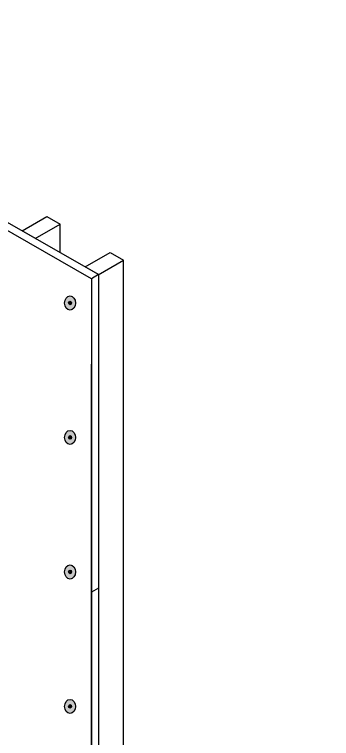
# Model space of a CAD drawing. Header units: inches. Extents: x -20.7 to 76.3, y -55.2 to 19.1.
# Drawn here: x 5.61 to 8.59, y 5.37 to 12.18 of the extents above; entities that cross this region are included whole.
import ezdxf

# ---------------------------------------------------------------- set-up
doc = ezdxf.new("R2010")
doc.units = ezdxf.units.IN
doc.header["$MEASUREMENT"] = 0
doc.layers.add('G-ANNO-TTLB', color=7, linetype='Continuous', lineweight=0)
doc.layers.add('TYVEK', color=7, linetype='Continuous', lineweight=0)

msp = doc.modelspace()

# ---------------------------------------------------------------- hatches: boundary and pattern name
at = {"layer": 'G-ANNO-TTLB', "true_color": 0xff00ff, "transparency": 33554687}
h = msp.add_hatch(color=6, dxfattribs=at)
edge = h.paths.add_edge_path()
edge.add_spline(control_points=[(20.0342, -15.1346), (20.0342, -15.1346), (-20.6658, -15.1346), (-20.6658, -15.1346), (-20.6658, -15.1346), (-20.6658, 19.0008), (-20.6658, 19.0008), (-20.6658, 19.0008), (20.0342, 19.0008), (20.0342, 19.0008), (20.0342, 19.0008), (20.0342, -15.1346), (20.0342, -15.1346)], knot_values=[0, 0, 0, 0, 1, 1, 1, 2, 2, 2, 3, 3, 3, 4, 4, 4, 4], degree=3, periodic=0)
edge = h.paths.add_edge_path()
edge.add_spline(control_points=[(-20.5408, 18.8757), (-20.5408, 18.8757), (-20.5408, -15.0095), (-20.5408, -15.0095), (-20.5408, -15.0095), (19.9092, -15.0095), (19.9092, -15.0095), (19.9092, -15.0095), (19.9092, 18.8757), (19.9092, 18.8757), (19.9092, 18.8757), (-20.5408, 18.8757), (-20.5408, 18.8757)], knot_values=[0, 0, 0, 0, 1, 1, 1, 2, 2, 2, 3, 3, 3, 4, 4, 4, 4], degree=3, periodic=0)
edge.add_line((-20.5408, 18.8757), (-20.5408, 18.8757))
at = {"layer": 'TYVEK', "true_color": 0x003b71, "transparency": 33554687}
h = msp.add_hatch(color=156, dxfattribs=at)
h.dxf.hatch_style = 2
edge = h.paths.add_edge_path()
edge.add_ellipse((6.1342, 9.4679), major_axis=(0, 0.0664), ratio=0.766948, start_angle=0, end_angle=360)
h = msp.add_hatch(color=156, dxfattribs=at)
h.dxf.hatch_style = 2
edge = h.paths.add_edge_path()
edge.add_ellipse((6.1342, 8.2034), major_axis=(0, 0.0664), ratio=0.766948, start_angle=0, end_angle=360)
h = msp.add_hatch(color=156, dxfattribs=at)
h.dxf.hatch_style = 2
edge = h.paths.add_edge_path()
edge.add_ellipse((6.1342, 6.9384), major_axis=(0, 0.0664), ratio=0.766948, start_angle=0, end_angle=360)
h = msp.add_hatch(color=156, dxfattribs=at)
h.dxf.hatch_style = 2
edge = h.paths.add_edge_path()
edge.add_ellipse((6.1342, 5.6738), major_axis=(0, 0.0664), ratio=0.766948, start_angle=0, end_angle=360)

# ---------------------------------------------------------------- linework, layer by layer
at = {"layer": 'G-ANNO-TTLB'}
for points in [[(20.0342, -15.1346), (20.0342, -15.1346), (-20.6658, -15.1346), (-20.6658, -15.1346), (-20.6658, -15.1346), (-20.6658, 19.0008), (-20.6658, 19.0008), (-20.6658, 19.0008), (20.0342, 19.0008), (20.0342, 19.0008), (20.0342, 19.0008), (20.0342, -15.1346), (20.0342, -15.1346)], [(-20.5408, 18.8757), (-20.5408, 18.8757), (-20.5408, -15.0095), (-20.5408, -15.0095), (-20.5408, -15.0095), (19.9092, -15.0095), (19.9092, -15.0095), (19.9092, -15.0095), (19.9092, 18.8757), (19.9092, 18.8757), (19.9092, 18.8757), (-20.5408, 18.8757), (-20.5408, 18.8757)]]:
    msp.add_open_spline(points, degree=3, knots=[0, 0, 0, 0, 1, 1, 1, 2, 2, 2, 3, 3, 3, 4, 4, 4, 4], dxfattribs=at)
at = {"layer": 'TYVEK', "color": 2, "lineweight": 25, "true_color": 0xffff00}
for p, q in [((6.4027, 9.7349), (2.6683, 11.8673)), ((6.4027, 9.7349), (6.3358, 9.6962)), ((6.4027, 9.7349), (6.4027, 3.8392)), ((6.4027, 6.7871), (6.3358, 6.7484))]:
    msp.add_line(p, q, dxfattribs=at)
at = {"layer": 'TYVEK', "color": 18, "lineweight": 25, "true_color": 0x000000}
for p, q in [((6.3358, 9.6963), (2.6015, 11.8286)), ((6.3358, 9.6963), (6.3358, 3.8006)), ((6.3358, 3.8006), (6.3358, 8.8936))]:
    msp.add_line(p, q, dxfattribs=at)
at = {"layer": 'TYVEK', "color": 33, "lineweight": 25, "true_color": 0xcc9966}
for p, q in [((5.805, 10.0736), (6.042, 10.2107)), ((6.042, 9.9409), (6.042, 10.2107)), ((6.3991, 9.7329), (6.636, 9.87)), ((6.636, 3.9743), (6.636, 9.87))]:
    msp.add_line(p, q, dxfattribs=at)
at = {"layer": 'TYVEK', "color": 252, "lineweight": 25, "true_color": 0x848484}
for p, q in [((6.1207, 9.4684), (6.1477, 9.4684)), ((6.1342, 9.4855), (6.1342, 9.4512)), ((6.1207, 8.2038), (6.1477, 8.2038)), ((6.1342, 8.2209), (6.1342, 8.1866)), ((6.1342, 6.9559), (6.1342, 6.9217)), ((6.1207, 6.9388), (6.1477, 6.9388)), ((6.1207, 5.6742), (6.1477, 5.6742)), ((6.1342, 5.6914), (6.1342, 5.6571))]:
    msp.add_line(p, q, dxfattribs=at)
at = {"layer": 'TYVEK', "color": 33, "lineweight": 25, "true_color": 0xcc9966}
for points in [[(5.8086, 10.0757), (5.682, 10.1464), (5.9169, 10.2824), (6.042, 10.2107)], [(6.4027, 9.7349), (6.2776, 9.8066), (6.511, 9.9417), (6.636, 9.87)]]:
    msp.add_lwpolyline(points, dxfattribs=at)
at = {"layer": 'TYVEK', "color": 18, "lineweight": 25, "true_color": 0x000000}
for centre in [(6.1342, 9.4679), (6.1342, 8.2034), (6.1342, 6.9384), (6.1342, 5.6738)]:
    msp.add_ellipse(centre, major_axis=(0, 0.0664), ratio=0.766948, dxfattribs=at)
at = {"layer": 'TYVEK', "color": 252, "lineweight": 25, "true_color": 0x848484}
for centre in [(6.1342, 9.4684), (6.1342, 8.2038), (6.1342, 6.9388), (6.1342, 5.6742)]:
    msp.add_ellipse(centre, major_axis=(0, 0.0171), ratio=0.788846, dxfattribs=at)

doc.saveas('drawing.dxf')
